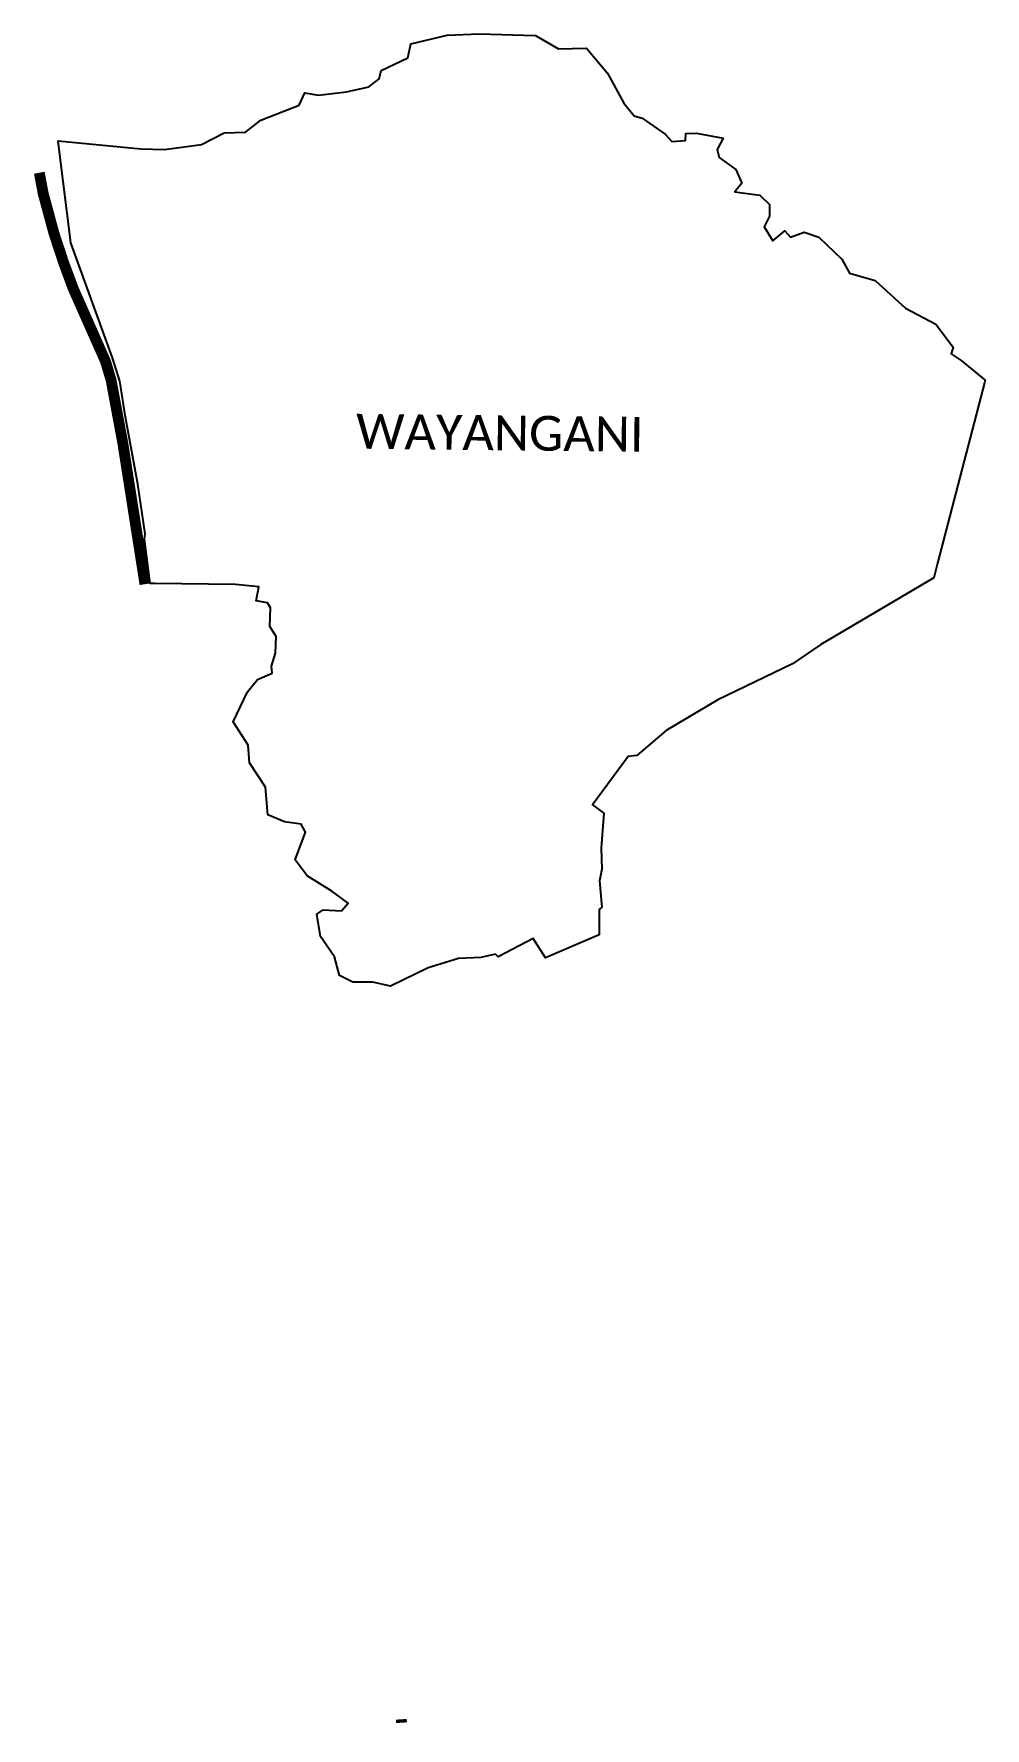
# Model space of a CAD drawing. Header units: metres. Extents: x 333423 to 337815, y 1782200 to 1790023.
import ezdxf

# ---------------------------------------------------------------- set-up
doc = ezdxf.new("R2010")
doc.units = ezdxf.units.M
for name, color, linetype in [('UNPROTECTED', 130, 'Continuous'), ('village', 3, 'Continuous'), ('VILLAGE NAME', 250, 'Continuous')]:
    doc.layers.add(name, color=color, linetype=linetype)
doc.styles.get("Standard").update_dxf_attribs({"font": 'simplex.shx'})

msp = doc.modelspace()

# ---------------------------------------------------------------- linework, layer by layer
at = {"layer": 'UNPROTECTED', "const_width": 50, "flags": 128}
for points in [[(333448.5, 1789382.2), (333466.2, 1789287), (333515.6, 1789104.1), (333560, 1788968.8), (333606, 1788845), (333682.3, 1788672.9), (333754.4, 1788510.4), (333780.1, 1788423.8), (333834.3, 1788131.1), (333887.6, 1787791.6), (333933, 1787502), (333936.1, 1787482.1)], [(335119.6, 1782240.4), (335120.7, 1782224.6)]]:
    msp.add_lwpolyline(points, dxfattribs=at)
at = {"layer": 'village', "flags": 128}
msp.add_lwpolyline([(336231.4, 1789634.1), (336337, 1789560.9)], dxfattribs=at)
at = {"layer": 'village'}
for points in [[(337814.7, 1788424.1, 0), (337811.6, 1788412.2, 0), (337595.7, 1787578.7, 0), (337578.2, 1787511.5, 0), (337056.4, 1787203, 0), (336925.7, 1787114.9, 0), (336581, 1786948.1, 0), (336342.1, 1786806.4, 0), (336207.6, 1786690.8, 0), (336166.4, 1786686.7, 0), (336001.9, 1786463, 0), (336054.4, 1786424.6, 0), (336041.8, 1786264.1, 0), (336046, 1786166.6, 0), (336034.4, 1786113, 0), (336044.9, 1785990.5, 0), (336033.1, 1785979.6, 0), (336033, 1785863, 0), (335785.8, 1785757.4, 0), (335728.6, 1785846, 0), (335567.1, 1785761.1, 0), (335553.8, 1785773.4, 0), (335486, 1785758.1, 0), (335383.4, 1785753.1, 0), (335243.3, 1785711, 0), (335070.5, 1785625.5, 0), (334988.6, 1785644.7, 0), (334895.9, 1785643.7, 0), (334833.8, 1785675.8, 0), (334810.8, 1785761.5, 0), (334747, 1785855.7, 0), (334729.2, 1785958.3, 0), (334758.3, 1785977.9, 0), (334842.9, 1785973.5, 0), (334874, 1786008.9, 0), (334798.2, 1786064.6, 0), (334685.6, 1786134.9, 0), (334629.1, 1786209.8, 0), (334677.6, 1786336.9, 0), (334657.3, 1786374.4, 0), (334579.7, 1786384, 0), (334503.9, 1786417.4, 0), (334493.1, 1786545.2, 0), (334418.7, 1786657.6, 0), (334413.3, 1786739.1, 0), (334342.7, 1786846.2, 0), (334409, 1786985.4, 0), (334455.1, 1787041.6, 0), (334523.9, 1787071.9, 0), (334520.2, 1787104.1, 0), (334539.5, 1787163.2, 0), (334542.5, 1787241.3, 0), (334512.5, 1787287.3, 0), (334516.3, 1787373.5, 0), (334501.9, 1787396.4, 0), (334448.9, 1787404.7, 0), (334462.6, 1787470.5, 0), (334353.8, 1787480.5, 0), (333981.4, 1787485.7, 0), (333960.7, 1787486, 0), (333934.5, 1787690.3, 0), (333937.6, 1787715.2, 0), (333903, 1787944, 0), (333846.2, 1788253.9, 0), (333820.4, 1788419.8, 0), (333786.7, 1788527.8, 0), (333594.2, 1789058.5, 0), (333539.7, 1789490.9, 0), (333536.2, 1789530.1, 0), (333917.1, 1789493.2, 0), (334027.1, 1789489, 0), (334197.1, 1789512.9, 0), (334302.3, 1789566.6, 0), (334399.6, 1789569.1, 0), (334470.7, 1789624.5, 0), (334648.5, 1789694.2, 0), (334674.8, 1789751.5, 0), (334736.9, 1789740.9, 0), (334866.5, 1789756.4, 0), (334969.9, 1789778.3, 0), (335018.1, 1789815.2, 0), (335026, 1789853.9, 0), (335149.1, 1789913, 0), (335163.1, 1789976.9, 0), (335331.6, 1790016.9, 0), (335479.7, 1790023.4, 0), (335738.5, 1790015.3, 0), (335844.6, 1789954.7, 0), (335974.5, 1789956.8, 0), (336072.1, 1789842.2, 0), (336146.5, 1789703.7, 0), (336194.8, 1789644.3, 0), (336231.4, 1789634.1, 0)], [(336337, 1789560.9, 0), (336369, 1789526.1, 0), (336430.9, 1789530.7, 0), (336432.8, 1789563.2, 0), (336482.2, 1789565, 0), (336605.5, 1789541.4, 0), (336578.4, 1789488.9, 0), (336586.7, 1789451.9, 0), (336664, 1789396.8, 0), (336692.2, 1789333.9, 0), (336659.6, 1789294.2, 0), (336774.9, 1789278.4, 0), (336819.8, 1789235, 0), (336820, 1789181.7, 0), (336794.6, 1789131.7, 0), (336834.7, 1789068.4, 0), (336890, 1789113.5, 0), (336916.7, 1789084, 0), (336979.3, 1789107, 0), (337046.6, 1789084.6, 0), (337152.9, 1788982.4, 0), (337189.2, 1788918.2, 0), (337306.5, 1788885.3, 0), (337448, 1788757.1, 0), (337586.7, 1788683, 0), (337666.7, 1788576.6, 0), (337657.9, 1788545.2, 0), (337704.5, 1788514.9, 0), (337814.7, 1788424.1, 0)]]:
    msp.add_polyline3d(points, dxfattribs=at)

# ---------------------------------------------------------------- texts
at = {"layer": 'VILLAGE NAME', "color": 7, "insert": (334911.8, 1788269), "char_height": 161.109, "attachment_point": 1, "rotation": 359.37415}
msp.add_mtext_dynamic_manual_height_columns('{\\fCalibri|b0|i0|c0|p34;WAYANGANI}', width=1589.786, gutter_width=805.5, heights=[0], dxfattribs=at)

doc.saveas('drawing.dxf')
